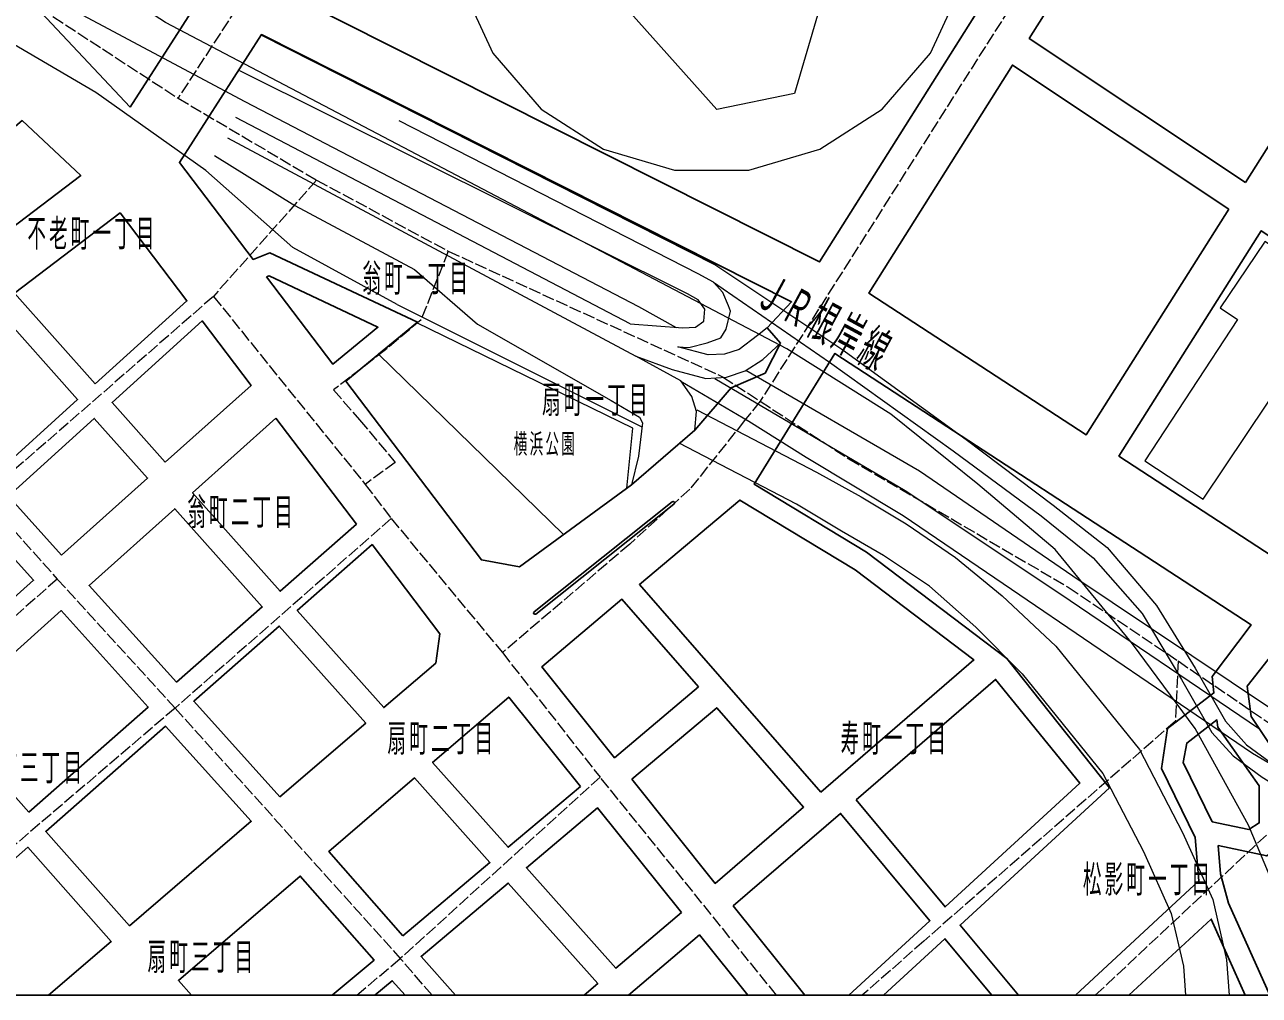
# Model space of a CAD drawing. Units: millimetres, scale not verified. Extents: x -76 to 74, y -76 to 74.
# Drawn here: x -22.91 to 22.14, y -75.9 to -40.5 of the extents above; entities that cross this region are included whole.
import ezdxf

# ---------------------------------------------------------------- set-up
doc = ezdxf.new("R2010")
doc.units = ezdxf.units.MM
doc.header["$LTSCALE"] = 0.25
doc.linetypes.add('USER1', pattern=[0.70556, 0.35278, -0.35278])
doc.linetypes.add('USER4', pattern=[2.11668, 1.7639, -0.35278])
for name, color, linetype in [('0-0_01 グリッド', 7, 'USER1'), ('0-2_03 施設名・公園名', 7, 'Continuous'), ('0-4_05 町名', 7, 'Continuous'), ('0-5_06 駅名・鉄道名', 7, 'Continuous'), ('1-8_25 分離帯等', 7, 'Continuous'), ('1-9_26 道路', 7, 'Continuous')]:
    doc.layers.add(name, color=color, linetype=linetype)
for name, color, linetype, lineweight in [('0-C_13 町界', 30, 'USER4', 18), ('0-F_16 学校', 1, 'Continuous', 18), ('1-0_17 その他施設', 7, 'Continuous', 18), ('1-1_18 高速分離帯', 5, 'Continuous', 18), ('1-3_20 鉄道', 7, 'Continuous', 18), ('1-D_30 公園・緑地', 3, 'Continuous', 18)]:
    doc.layers.add(name, color=color, linetype=linetype, lineweight=lineweight)
doc.styles.add('ＭＳ ゴシック', font='')
doc.styles.get('ＭＳ ゴシック').set_extended_font_data('MS Gothic')

msp = doc.modelspace()

# ---------------------------------------------------------------- linework, layer by layer
at = {"layer": '0-0_01 グリッド'}
msp.add_line((73.6277, -75.8983), (-76.4802, -75.8983), dxfattribs=at)
at = {"layer": '0-0_01 グリッド', "linetype": 'Continuous'}
msp.add_lwpolyline([(-76.4802, -75.9021), (73.6277, -75.9021), (73.6277, 74.1341), (-76.4802, 74.1341)], close=True, dxfattribs=at)
at = {"layer": '0-C_13 町界'}
for p, q in [((22.8735, -24.3897), (3.9271, -54.2341)), ((-12.5264, -35.8158), (-17.3152, -43.1773)), ((-23.6928, -39.0197), (-17.3152, -43.1773)), ((-17.3152, -43.1773), (-12.2605, -46.167)), ((-12.2605, -46.167), (-16.0246, -50.4072)), ((-12.2605, -46.167), (-7.4552, -48.7577)), ((-16.0246, -50.4072), (-24.4066, -57.7102)), ((-16.0246, -50.4072), (-10.4883, -57.2637)), ((-10.4883, -57.2637), (-9.5361, -58.5115)), ((-9.5361, -58.5115), (-5.477, -63.4036)), ((-21.7228, -60.7171), (-31.6785, -69.468)), ((-21.7228, -60.7171), (-17.4226, -65.4259)), ((-5.477, -63.4036), (-1.9182, -67.9453)), ((19.1721, -63.7054), (24.9702, -67.6514)), ((-17.4226, -65.4259), (-27.4783, -74.0097)), ((-10.7977, -75.9021), (-9.2054, -74.5596)), ((-8.0471, -75.9021), (-9.2054, -74.5596))]:
    msp.add_line(p, q, dxfattribs=at)
for points in [[(-33.5534, -47.5278), (-24.4066, -57.7102), (-21.7228, -60.7171)], [(-7.4552, -48.7577), (-8.4502, -51.2596), (-9.7483, -52.362), (-11.6452, -53.8151), (-10.693, -54.9141), (-9.3904, -56.461), (-10.4883, -57.2637)], [(-7.4552, -48.7577), (2.5528, -53.3383), (3.9271, -54.2341)], [(3.9271, -54.2341), (3.3562, -54.9369), (1.3608, -57.4401), (-0.8351, -59.4434), (-5.477, -63.4036)], [(3.9271, -54.2341), (7.1583, -56.3287), (15.1675, -61.0134), (19.1721, -63.7054)], [(-9.5361, -58.5115), (-17.4226, -65.4259), (-9.2054, -74.5596)], [(19.1721, -63.7054), (19.0763, -65.9051), (9.8916, -73.9229), (7.6509, -75.9021)], [(4.5269, -75.9021), (-1.9182, -67.9453), (-9.2054, -74.5596)], [(16.1507, -75.9021), (24.9702, -67.6514), (29.6838, -69.9851), (37.9924, -74.5685), (39.5541, -75.9021)]]:
    msp.add_lwpolyline(points, dxfattribs=at)
at = {"layer": '0-F_16 学校'}
msp.add_lwpolyline([(23.2315, -53.1185), (25.1335, -54.2444), (25.2834, -54.0439), (25.754, -54.3429), (25.8539, -54.2634), (26.2842, -54.5427), (27.8992, -52.1394), (27.4789, -51.8204), (27.4486, -51.7102), (22.3423, -48.4001), (22.3275, -48.4277), (20.712, -50.8303), (21.348, -51.252), (17.9649, -56.4024), (20.0878, -57.808)], close=True, dxfattribs=at)
at = {"layer": '1-0_17 その他施設'}
for points in [[(11.269, -33.7267), (10.1459, -31.2675), (8.3758, -29.2246), (6.102, -27.7632), (3.5078, -27.0018), (0.8048, -27.0018), (-1.7887, -27.7632), (-4.0628, -29.2246), (-5.8333, -31.2675), (-6.956, -33.7267), (-7.3409, -36.4021), (-6.956, -39.0776), (-5.8333, -41.5367), (-4.0628, -43.5797), (-1.7887, -45.0411), (0.8048, -45.8025), (3.5078, -45.8025), (6.1016, -45.0411), (8.3758, -43.5797), (10.1459, -41.5367), (11.269, -39.0776), (11.6535, -36.4021)], [(5.1739, -43.0095), (2.3385, -43.5928), (-4.963, -35.392), (-4.8142, -34.3557), (-3.9546, -32.4747), (-2.6011, -30.912), (-0.8613, -29.7944), (1.1224, -29.2115), (3.1898, -29.2115), (5.1742, -29.7944), (6.9137, -30.912), (8.2676, -32.4747)]]:
    msp.add_lwpolyline(points, close=True, dxfattribs=at)
at = {"layer": '1-1_18 高速分離帯'}
for p, q in [((-0.8223, -51.4139), (-15.2123, -43.8787)), ((-15.5058, -44.6208), (-0.6139, -52.5901)), ((-9.3197, -50.7083), (-0.3955, -55.1677))]:
    msp.add_line(p, q, dxfattribs=at)
for points in [[(0.8692, -51.5593), (-0.4968, -50.7886), (-14.8664, -43.3068), (-23.7489, -38.5646), (-30.8968, -34.3413), (-34.0929, -31.9827), (-37.7054, -28.5452), (-44.4372, -20.8178), (-45.9782, -18.934), (-65.7363, 10.222)], [(-9.3197, -50.7083), (-13.128, -48.624), (-16.2961, -45.8176), (-20.3134, -42.9744), (-24.9089, -40.2827), (-32.011, -35.7806), (-35.4303, -33.3884), (-39.109, -29.8881), (-45.92, -22.0698), (-47.535, -20.0957), (-67.3903, 9.0893)], [(-14.2897, -40.8608), (2.31, -49.2669), (6.9026, -52.3296), (11.4405, -55.6273), (14.6204, -58.0271), (16.5889, -59.5719), (18.3835, -61.6872), (19.8018, -63.9658), (20.9043, -65.9061), (21.676, -66.766), (22.7123, -67.5377), (27.8496, -70.6687), (32.546, -73.4468), (36.7584, -75.9021)], [(-0.8223, -51.4139), (1.1045, -51.5593), (1.562, -51.531), (1.8642, -51.3126), (1.9041, -50.8737), (1.6616, -50.5326), (1.2757, -50.3163), (-15.0645, -42.1817)], [(4.1813, -51.5579), (3.8261, -51.8335), (3.1557, -52.3482), (2.6183, -52.515), (2.0244, -52.5425), (0.9254, -52.2511), (1.3267, -52.2759), (1.9868, -52.1009), (2.4901, -51.9189), (2.6875, -51.6034), (2.8391, -50.9419), (2.7654, -50.7483), (2.5642, -50.2653), (2.2286, -49.8918), (1.6592, -49.5825), (-9.2436, -44.0041)], [(-15.984, -45.2675), (-13.0515, -47.0979), (-8.6848, -49.4302), (-6.3893, -51.4215), (-1.5172, -54.2093)], [(2.2286, -49.8918), (6.4579, -52.8009), (10.9699, -56.0386), (14.1794, -58.4095), (16.0825, -59.9399), (17.8657, -61.9711), (19.3023, -64.3772), (20.4047, -66.3175), (21.1837, -67.1719), (22.242, -67.9491), (27.541, -71.1758), (32.2666, -73.9319), (35.6515, -75.9021)], [(1.5455, -55.2917), (1.5992, -54.602), (1.427, -54.0563), (1.0349, -53.4851), (-0.6139, -52.5901), (0.7159, -53.0738), (1.9479, -53.3983), (2.6913, -53.3528), (3.3735, -53.1213), (4.0211, -52.7141), (4.6695, -52.1146)], [(22.5517, -65.4348), (15.3332, -60.6151), (9.7345, -56.7848), (3.4024, -53.1068)], [(1.0253, -53.503), (3.5123, -54.9637), (5.5987, -56.2756), (9.1382, -58.3985), (13.0911, -61.0854), (21.8906, -67.0644), (32.9002, -73.5219)], [(22.1431, -66.2003), (14.8633, -61.2621), (9.2188, -57.4993), (2.2676, -53.41)], [(-1.5172, -54.2093), (-0.4734, -54.8073), (-0.3686, -55.0168), (-0.514, -56.2315), (-0.77, -57.2761)], [(1.6109, -54.5503), (5.9842, -56.8145), (7.6082, -57.7253), (9.2474, -58.7058), (11.0478, -59.9302), (12.7538, -61.3351), (14.7155, -63.1721)], [(13.4873, -64.1774), (11.7906, -62.4713), (10.1073, -60.981), (8.4295, -59.8565), (6.8957, -58.9673), (5.249, -57.9899), (0.9715, -55.7627)], [(14.7155, -63.1721), (17.7644, -66.9383), (19.3402, -69.9693), (20.4399, -72.4133), (20.9408, -74.6064), (21.0383, -75.9021)], [(13.4873, -64.1774), (16.4301, -67.8127), (17.9112, -70.6618), (18.9275, -72.9211), (19.3671, -74.8441), (19.4467, -75.9021)]]:
    msp.add_lwpolyline(points, dxfattribs=at)
at = {"layer": '1-3_20 鉄道'}
msp.add_lwpolyline([(24.3501, -75.9021), (21.7414, -69.6975), (19.8012, -66.1697), (17.5081, -63.0829), (14.6858, -59.6432), (11.8636, -57.262), (8.6886, -54.7043), (4.8962, -52.3231), (-17.7699, -40.4167), (-22.797, -37.1535), (-27.6478, -33.5375), (-32.1457, -29.8333), (-36.2027, -25.8646), (-40.9652, -21.102), (-43.611, -17.927), (-46.6097, -14.2228), (-63.0139, 9.3252)], dxfattribs=at)
at = {"layer": '1-8_25 分離帯等'}
for p, q in [((0.7107, -57.8983), (-4.3271, -61.9112)), ((-4.2613, -61.9945), (0.7765, -57.981))]:
    msp.add_line(p, q, dxfattribs=at)
for centre, radius, start, end in [((0.7435, -57.9422), 0.0548, 40.5321, 126.78802), ((0.7412, -57.9392), 0.0547, 310.21644, 36.57899), ((-4.2903, -61.9532), 0.0558, 131.15314, 216.28237), ((-4.2938, -61.9505), 0.0548, 220.74693, 306.51462)]:
    msp.add_arc(centre, radius, start, end, dxfattribs=at)
at = {"layer": '1-9_26 道路'}
for points in [[(-19.0577, -43.5067), (-24.0324, -38.2157), (-30.7091, -33.2078), (-27.5306, -30.9837), (-20.2325, -20.7772), (-9.3459, -28.3702)], [(21.6381, -46.2524), (13.7446, -40.9986), (16.9383, -35.9343), (24.798, -41.2515)], [(4.6695, -52.1146), (4.1021, -53.2088), (2.8674, -53.738), (1.5455, -55.2917), (-0.77, -57.2761), (-4.8562, -60.2706), (-6.2477, -60.0177), (-11.197, -53.5044), (-8.5835, -51.3519), (-13.9648, -48.8135), (-14.5756, -49.0581), (-17.2631, -45.5203), (-14.2766, -40.8601), (5.0691, -50.6122), (4.1813, -51.5579)], [(21.0242, -47.2253), (15.8231, -55.4564), (7.8873, -50.286), (13.1314, -41.9715)], [(-24.585, -48.8232), (-26.3551, -46.8367), (-23.003, -43.9959), (-20.866, -46.0016)], [(-20.3369, -53.5919), (-23.2835, -50.2846), (-19.4305, -47.3624), (-16.9934, -50.5705)], [(23.1725, -60.2451), (17.0141, -56.2322), (22.2069, -48.0115), (28.5752, -52.2517)], [(-14.0881, -49.6989), (-13.9899, -49.6596), (-10.0225, -51.5317), (-11.6672, -52.8856)], [(-24.1213, -57.0122), (-27.3873, -53.3983), (-23.978, -50.8117), (-20.9815, -54.1748)], [(-17.7823, -56.4582), (-19.7261, -54.2768), (-16.4356, -51.3037), (-14.6507, -53.6532)], [(-31.2686, -68.5347), (-37.7571, -61.2649), (-28.4884, -54.2334), (-22.5889, -60.7619)], [(-21.563, -59.8431), (-23.5067, -57.6937), (-20.371, -54.8597), (-18.4307, -57.037)], [(-13.7446, -54.8473), (-10.8053, -58.7141), (-13.5917, -61.1622), (-16.7884, -57.5738)], [(6.1378, -68.4962), (-0.4813, -60.9231), (3.1847, -57.837), (7.3946, -60.3822), (11.7272, -63.6709)], [(-17.3706, -64.4819), (-20.5611, -60.952), (-17.4357, -58.1532), (-14.2442, -61.7362)], [(-7.9131, -63.7826), (-9.8079, -65.4086), (-12.9681, -61.8622), (-10.2372, -59.461), (-7.7653, -62.7153)], [(1.6778, -64.6542), (-1.3898, -67.2359), (-4.0466, -63.9231), (-1.1169, -61.4571)], [(-22.764, -69.2231), (-25.8804, -65.7153), (-21.5864, -61.8705), (-18.4045, -65.3914)], [(-13.5972, -68.6588), (-16.7419, -65.1785), (-13.6213, -62.4362), (-10.468, -65.975)], [(7.4235, -68.778), (12.5154, -64.382), (15.5954, -68.1613), (10.6709, -72.6806)], [(-2.6338, -68.2819), (-5.2703, -70.5005), (-8.0264, -67.4089), (-5.2462, -65.0242)], [(-0.7614, -68.02), (2.3396, -65.4107), (5.5108, -69.0384), (2.2869, -71.8221)], [(-19.0839, -73.3634), (-22.1411, -69.9238), (-17.7765, -66.0866), (-14.6424, -69.5545)], [(20.6245, -66.1259), (22.1349, -68.2667), (22.1349, -69.6151), (21.7542, -69.8501), (20.422, -69.5724), (19.3595, -67.4082), (19.4921, -66.7026), (20.5946, -65.8579)], [(-9.1089, -73.7307), (-11.814, -70.6569), (-8.6862, -67.9746), (-5.9366, -71.06)], [(1.0514, -72.8777), (-1.3398, -74.9127), (-4.602, -71.2516), (-2.0051, -69.066)]]:
    msp.add_lwpolyline(points, close=True, dxfattribs=at)
for points in [[(16.4463, -32.7283), (6.091, -49.1463), (-13.323, -39.3725)], [(15.4286, -75.9021), (19.9359, -71.7318), (19.8008, -70.1422), (18.5661, -67.6287), (18.7866, -66.1735), (20.4847, -64.8726), (20.4178, -64.2773), (21.8393, -62.3852), (6.6508, -52.4895), (3.7021, -57.2554), (7.8063, -59.7352), (12.9216, -63.6158), (16.6699, -68.3342), (11.2176, -73.3379), (13.3519, -75.9021)], [(42.869, -75.9021), (36.3815, -70.1422), (29.4137, -67.32), (22.9169, -63.0873), (21.697, -64.6301), (21.8414, -65.7304), (23.2931, -67.8995), (23.3662, -70.1436), (22.4119, -70.8189), (20.6387, -70.4382), (20.7269, -71.4762), (21.0138, -72.538), (22.5197, -75.9021)], [(7.1607, -75.9021), (10.1218, -73.185), (6.8592, -69.2651), (2.9456, -72.6441), (5.558, -75.9021)], [(-22.0439, -75.9021), (-19.7515, -73.9367), (-22.8012, -70.504), (-26.5612, -73.8072), (-24.6915, -75.9021)], [(-11.6903, -75.9021), (-10.1631, -74.6174), (-12.8596, -71.554), (-17.3055, -75.3664), (-16.8294, -75.9021)], [(-2.5005, -75.9021), (-2.0016, -75.4774), (-5.2672, -71.8117), (-8.4447, -74.4852), (-7.1975, -75.9021)], [(21.6271, -75.9021), (20.3827, -73.1216), (17.3768, -75.9021)], [(-0.8782, -75.9021), (1.7095, -73.699), (3.4758, -75.9021)], [(8.4226, -75.9021), (10.6682, -73.8409), (12.3831, -75.9021)], [(-9.0321, -75.9021), (-9.4992, -75.3712), (-10.13, -75.9021)]]:
    msp.add_lwpolyline(points, dxfattribs=at)
at = {"layer": '1-D_30 公園・緑地'}
for points in [[(2.691, -14.3816), (-13.323, -39.3725), (6.091, -49.1463), (20.8423, -25.7581), (20.2821, -23.7696), (4.2706, -14.1791)], [(-0.9384, -57.4001), (-0.72, -55.2111), (-8.6031, -51.3677), (-10.0032, -52.5212), (-3.2522, -59.0951)]]:
    msp.add_lwpolyline(points, close=True, dxfattribs=at)

# ---------------------------------------------------------------- texts
at = {"layer": '0-2_03 施設名・公園名', "insert": (-5.0674, -56.226), "char_height": 0.7244, "attachment_point": 7, "style": 'ＭＳ ゴシック'}
msp.add_mtext('\\T1.17;\\W0.5;横浜公園', dxfattribs=at)
at = {"layer": '0-4_05 町名', "char_height": 0.9932, "attachment_point": 7, "style": 'ＭＳ ゴシック'}
for s, insert in [('\\T1.17;\\W0.5;不老町一丁目', (-22.8156, -48.704)), ('\\T1.17;\\W0.5;翁町一丁目', (-10.5862, -50.3425)), ('\\T1.17;\\W0.5;扇町一丁目', (-4.0287, -54.7736)), ('\\T1.17;\\W0.5;翁町二丁目', (-16.9765, -58.8612)), ('\\T1.17;\\W0.5;扇町二丁目', (-9.6711, -67.1271)), ('\\T1.17;\\W0.5;寿町一丁目', (6.8579, -67.125)), ('\\T1.17;\\W0.5;翁町三丁目', (-24.6684, -68.1861)), ('\\T1.17;\\W0.5;松影町一丁目', (15.7015, -72.2668)), ('\\T1.17;\\W0.5;扇町三丁目', (-18.4259, -75.0936))]:
    msp.add_mtext(s, dxfattribs=dict(at, insert=insert))
at = {"layer": '0-5_06 駅名・鉄道名', "insert": (3.5974, -50.8062), "char_height": 1.326, "attachment_point": 7, "rotation": 331.633, "style": 'ＭＳ ゴシック'}
msp.add_mtext('\\T1.17;\\W0.5;ＪＲ根岸線', dxfattribs=at)

doc.saveas('drawing.dxf')
